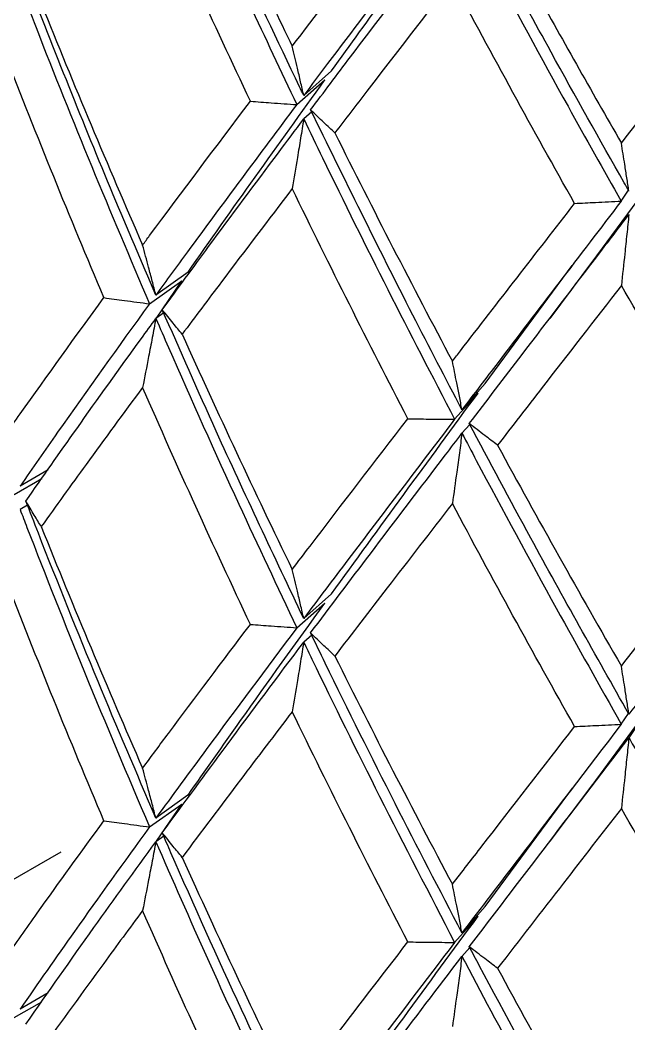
# Model space of a CAD drawing. Extents: x 0 to 8.27, y -9.61 to 0.
# Drawn here: x 1.6071 to 1.6493, y -2.5019 to -2.4323 of the extents above; entities that cross this region are included whole.
import ezdxf

# ---------------------------------------------------------------- set-up
doc = ezdxf.new("R2010")
doc.units = 0
doc.header["$LTSCALE"] = 0.5
doc.header["$MEASUREMENT"] = 0
doc.layers.add('Housing', color=150, linetype='CONTINUOUS')
doc.layers.add('Mounting', color=4, linetype='CONTINUOUS')

msp = doc.modelspace()

# ---------------------------------------------------------------- linework, layer by layer
at = {"layer": 'Housing', "transparency": 16777216}
msp.add_line((0.818781, -2.946712), (1.609965, -2.489971), dxfattribs=at)
at = {"layer": 'Mounting', "linetype": 'Continuous', "lineweight": 25, "transparency": 16777216}
for p, q in [((1.628713, -2.435797), (1.626786, -2.437511)), ((1.626308, -2.438148), (1.62825, -2.436439)), ((1.627339, -2.438653), (1.626786, -2.439144)), ((1.650599, -2.443869), (1.646764, -2.449076)), ((1.648799, -2.444841), (1.649304, -2.444093)), ((1.639363, -2.457491), (1.645392, -2.449306)), ((1.646817, -2.449002), (1.64384, -2.452972)), ((1.618765, -2.449766), (1.616536, -2.451355)), ((1.616093, -2.451963), (1.618335, -2.45038)), ((1.616576, -2.452959), (1.618332, -2.450382)), ((1.617081, -2.452599), (1.616536, -2.452988)), ((1.639365, -2.457489), (1.637757, -2.45931)), ((1.63725, -2.459977), (1.638873, -2.458159)), ((1.638297, -2.460332), (1.637757, -2.460943)), ((1.609074, -2.463476), (1.607121, -2.464603)), ((1.606719, -2.465186), (1.608637, -2.464089)), ((1.607639, -2.465937), (1.607121, -2.466236)), ((1.628713, -2.472083), (1.626786, -2.473796)), ((1.626308, -2.474433), (1.628249, -2.472725)), ((1.627338, -2.474938), (1.626786, -2.475429)), ((1.650599, -2.480155), (1.646755, -2.485373)), ((1.650599, -2.480154), (1.649331, -2.482061)), ((1.648799, -2.481126), (1.649304, -2.480377)), ((1.639363, -2.493777), (1.645421, -2.485551)), ((1.646804, -2.485304), (1.643848, -2.489247)), ((1.618762, -2.486053), (1.616536, -2.48764)), ((1.616094, -2.488249), (1.618333, -2.486668)), ((1.616576, -2.489245), (1.618332, -2.486668)), ((1.617081, -2.488885), (1.616536, -2.489273)), ((1.639364, -2.493776), (1.637757, -2.495596)), ((1.63725, -2.496262), (1.638871, -2.494447)), ((1.638297, -2.496618), (1.637757, -2.497229)), ((1.606719, -2.501472), (1.608637, -2.500375)), ((1.609073, -2.499762), (1.607121, -2.500889))]:
    msp.add_line(p, q, dxfattribs=at)
for points, knots in [([(1.618113, -2.420312), (1.619731, -2.423936), (1.622406, -2.429927), (1.625203, -2.43582), (1.626308, -2.438148)], [0, 0, 0, 0, 0.604935, 1, 1, 1, 1]), ([(1.626786, -2.437511), (1.62669, -2.437311), (1.62506, -2.433916), (1.622439, -2.428341), (1.619996, -2.4229), (1.619015, -2.420715)], [0, 0, 0, 0, 0.036023, 0.61285, 1, 1, 1, 1]), ([(1.625989, -2.4341), (1.62761, -2.431974), (1.629257, -2.429824), (1.631193, -2.427306), (1.631458, -2.426962), (1.631723, -2.426617)], [0.0012089637, 0.0012089637, 0.0012089637, 0.0012089637, 0.0015030743, 0.0015030743, 0.0015495728, 0.0015495728, 0.0015495728, 0.0015495728]), ([(1.634964, -2.426695), (1.634491, -2.427316), (1.63402, -2.427936), (1.631823, -2.430831), (1.63012, -2.433081), (1.627888, -2.436044), (1.627336, -2.436779), (1.626786, -2.437511)], [0.0011727308, 0.0011727308, 0.0011727308, 0.0011727308, 0.0012554622, 0.0012554622, 0.0015600364, 0.0015600364, 0.0016610735, 0.0016610735, 0.0016610735, 0.0016610735]), ([(1.627265, -2.438506), (1.628178, -2.437291), (1.629099, -2.436069), (1.631717, -2.432603), (1.633432, -2.430343), (1.635435, -2.427709), (1.635702, -2.427358), (1.635969, -2.427006)], [0.005047594, 0.005047594, 0.005047594, 0.005047594, 0.0052149267, 0.0052149267, 0.0055195009, 0.0055195009, 0.0055662229, 0.0055662229, 0.0055662229, 0.0055662229]), ([(1.639561, -2.428063), (1.6414, -2.431477), (1.644441, -2.437122), (1.647565, -2.442655), (1.648799, -2.444841)], [0, 0, 0, 0, 0.604935, 1, 1, 1, 1]), ([(1.649331, -2.444143), (1.649225, -2.443955), (1.64741, -2.440769), (1.644474, -2.435531), (1.641702, -2.430407), (1.640588, -2.428349)], [0, 0, 0, 0, 0.036023, 0.61285, 1, 1, 1, 1]), ([(1.616536, -2.451355), (1.615542, -2.449041), (1.612427, -2.441785), (1.609511, -2.434399), (1.607525, -2.429367)], [0, 0, 0, 0, 0.318849, 1, 1, 1, 1]), ([(1.607121, -2.429951), (1.607488, -2.430902), (1.609106, -2.435089), (1.612053, -2.442457), (1.614748, -2.448797), (1.616094, -2.451963)], [0, 0, 0, 0, 0.128248, 0.564575, 1, 1, 1, 1]), ([(1.637093, -2.42953), (1.636867, -2.429822), (1.636641, -2.430115), (1.634641, -2.432702), (1.632889, -2.434973), (1.630417, -2.438188), (1.629677, -2.439151), (1.628943, -2.440109)], [0.0050838923, 0.0050838923, 0.0050838923, 0.0050838923, 0.0051226064, 0.0051226064, 0.0054271806, 0.0054271806, 0.005558215, 0.005558215, 0.005558215, 0.005558215]), ([(1.648807, -2.440812), (1.650611, -2.438478), (1.652434, -2.436117), (1.654562, -2.433353), (1.654853, -2.432975), (1.655144, -2.432597)], [0.0012089637, 0.0012089637, 0.0012089637, 0.0012089637, 0.0015030743, 0.0015030743, 0.0015495728, 0.0015495728, 0.0015495728, 0.0015495728]), ([(1.626786, -2.437511), (1.626714, -2.437194), (1.626641, -2.436878), (1.626568, -2.436563), (1.626496, -2.436247), (1.626422, -2.435932), (1.626349, -2.435618), (1.62623, -2.43511), (1.62611, -2.434604), (1.625989, -2.4341)], [0, 0, 0, 0, 0.0000369245, 0.0000369245, 0.0000369245, 0.000073849, 0.000073849, 0.000073849, 0.0001334278, 0.0001334278, 0.0001334278, 0.0001334278]), ([(1.615615, -2.447892), (1.615778, -2.447672), (1.61594, -2.447452), (1.618368, -2.444175), (1.620699, -2.441071), (1.623089, -2.437915)], [0.001726681, 0.001726681, 0.001726681, 0.001726681, 0.0017585128, 0.0017585128, 0.0022010166, 0.0022010166, 0.0022010166, 0.0022010166]), ([(1.626308, -2.438148), (1.62371, -2.441611), (1.621181, -2.445013), (1.617988, -2.449363), (1.617259, -2.450361), (1.616536, -2.451355)], [0.0016903754, 0.0016903754, 0.0016903754, 0.0016903754, 0.0021691848, 0.0021691848, 0.0023126924, 0.0023126924, 0.0023126924, 0.0023126924]), ([(1.623089, -2.437915), (1.62357, -2.437951), (1.624051, -2.437987), (1.624531, -2.438021), (1.624827, -2.438043), (1.625123, -2.438064), (1.625419, -2.438085), (1.625716, -2.438106), (1.626012, -2.438127), (1.626308, -2.438148)], [0, 0, 0, 0, 0.00003692454, 0.00003692454, 0.00003692454, 0.00005965757, 0.00005965757, 0.00005965757, 0.00008239079, 0.00008239079, 0.00008239079, 0.00008239079]), ([(1.61698, -2.452378), (1.618037, -2.450928), (1.619108, -2.449468), (1.621779, -2.445848), (1.623393, -2.443676), (1.625614, -2.440706), (1.626198, -2.439927), (1.626786, -2.439144)], [0.0043973595, 0.0043973595, 0.0043973595, 0.0043973595, 0.0046057783, 0.0046057783, 0.0049103525, 0.0049103525, 0.0050182939, 0.0050182939, 0.0050182939, 0.0050182939]), ([(1.626786, -2.439144), (1.626714, -2.439589), (1.626641, -2.440034), (1.626568, -2.440479), (1.626496, -2.440924), (1.626422, -2.441369), (1.626349, -2.441814), (1.62623, -2.442533), (1.62611, -2.443252), (1.625989, -2.443972)], [0, 0, 0, 0, 0.0000369245, 0.0000369245, 0.0000369245, 0.000073849, 0.000073849, 0.000073849, 0.0001334209, 0.0001334209, 0.0001334209, 0.0001334209]), ([(1.626786, -2.439144), (1.627221, -2.440046), (1.629136, -2.444019), (1.632593, -2.450998), (1.635698, -2.456986), (1.63725, -2.459977)], [0, 0, 0, 0, 0.128248, 0.564575, 1, 1, 1, 1]), ([(1.628943, -2.440109), (1.62869, -2.43987), (1.628438, -2.439631), (1.628187, -2.439392), (1.628033, -2.439245), (1.627878, -2.439097), (1.627725, -2.43895), (1.627571, -2.438802), (1.627418, -2.438654), (1.627265, -2.438506)], [0, 0, 0, 0, 0.00003692454, 0.00003692454, 0.00003692454, 0.00005965757, 0.00005965757, 0.00005965757, 0.00008239079, 0.00008239079, 0.00008239079, 0.00008239079]), ([(1.637757, -2.45931), (1.636616, -2.457127), (1.633035, -2.450277), (1.629603, -2.443275), (1.627265, -2.438506)], [0, 0, 0, 0, 0.318849, 1, 1, 1, 1]), ([(1.649331, -2.444143), (1.649284, -2.443833), (1.649236, -2.443525), (1.649188, -2.443216), (1.649141, -2.442908), (1.649092, -2.4426), (1.649044, -2.442293), (1.648966, -2.441798), (1.648887, -2.441304), (1.648807, -2.440812)], [0, 0, 0, 0, 0.0000369245, 0.0000369245, 0.0000369245, 0.000073849, 0.000073849, 0.000073849, 0.0001334278, 0.0001334278, 0.0001334278, 0.0001334278]), ([(1.625989, -2.443972), (1.62433, -2.446148), (1.622695, -2.448303), (1.620168, -2.451656), (1.619259, -2.452868), (1.618359, -2.454073)], [0.0044336078, 0.0044336078, 0.0044336078, 0.0044336078, 0.0047346355, 0.0047346355, 0.004906806, 0.004906806, 0.004906806, 0.004906806]), ([(1.637093, -2.455943), (1.637279, -2.455703), (1.637466, -2.455462), (1.640245, -2.451869), (1.642885, -2.448463), (1.645567, -2.444999)], [0.001726681, 0.001726681, 0.001726681, 0.001726681, 0.0017585128, 0.0017585128, 0.0022010166, 0.0022010166, 0.0022010166, 0.0022010166]), ([(1.648799, -2.444841), (1.645904, -2.448637), (1.643055, -2.452366), (1.63942, -2.45713), (1.638586, -2.458223), (1.637757, -2.45931)], [0.0016903754, 0.0016903754, 0.0016903754, 0.0016903754, 0.0021691848, 0.0021691848, 0.0023126924, 0.0023126924, 0.0023126924, 0.0023126924]), ([(1.645567, -2.444999), (1.64605, -2.444977), (1.646533, -2.444954), (1.647016, -2.44493), (1.647313, -2.444916), (1.647611, -2.444901), (1.647908, -2.444886), (1.648205, -2.444871), (1.648502, -2.444856), (1.648799, -2.444841)], [0, 0, 0, 0, 0.00003692454, 0.00003692454, 0.00003692454, 0.00005965757, 0.00005965757, 0.00005965757, 0.00008239079, 0.00008239079, 0.00008239079, 0.00008239079]), ([(1.638266, -2.460276), (1.639476, -2.458689), (1.640696, -2.45709), (1.643724, -2.453123), (1.645542, -2.450743), (1.648025, -2.447488), (1.648677, -2.446634), (1.649331, -2.445776)], [0.0043973595, 0.0043973595, 0.0043973595, 0.0043973595, 0.0046057783, 0.0046057783, 0.0049103525, 0.0049103525, 0.0050182939, 0.0050182939, 0.0050182939, 0.0050182939]), ([(1.649331, -2.445776), (1.649284, -2.446228), (1.649236, -2.44668), (1.649188, -2.447132), (1.649141, -2.447585), (1.649092, -2.448037), (1.649044, -2.44849), (1.648966, -2.449221), (1.648887, -2.449952), (1.648807, -2.450684)], [0, 0, 0, 0, 0.0000369245, 0.0000369245, 0.0000369245, 0.000073849, 0.000073849, 0.000073849, 0.0001334209, 0.0001334209, 0.0001334209, 0.0001334209]), ([(1.616536, -2.451355), (1.616453, -2.451033), (1.616369, -2.450712), (1.616285, -2.450392), (1.616201, -2.450072), (1.616116, -2.449752), (1.616031, -2.449433), (1.615894, -2.448918), (1.615755, -2.448404), (1.615615, -2.447892)], [0, 0, 0, 0, 0.0000369245, 0.0000369245, 0.0000369245, 0.000073849, 0.000073849, 0.000073849, 0.0001334187, 0.0001334187, 0.0001334187, 0.0001334187]), ([(1.648807, -2.450684), (1.64696, -2.453072), (1.645128, -2.455438), (1.642279, -2.459117), (1.641248, -2.460447), (1.640225, -2.461768)], [0.0044336078, 0.0044336078, 0.0044336078, 0.0044336078, 0.0047346355, 0.0047346355, 0.004906806, 0.004906806, 0.004906806, 0.004906806]), ([(1.606087, -2.461081), (1.606432, -2.460589), (1.60678, -2.460096), (1.609008, -2.456948), (1.610944, -2.454261), (1.612935, -2.451537)], [0.0023783817, 0.0023783817, 0.0023783817, 0.0023783817, 0.0024528513, 0.0024528513, 0.0028528027, 0.0028528027, 0.0028528027, 0.0028528027]), ([(1.612935, -2.451537), (1.613406, -2.451602), (1.613878, -2.451667), (1.614349, -2.451731), (1.61464, -2.45177), (1.61493, -2.451809), (1.615221, -2.451848), (1.615512, -2.451886), (1.615803, -2.451925), (1.616094, -2.451963)], [0, 0, 0, 0, 0.00003692454, 0.00003692454, 0.00003692454, 0.0000596587, 0.0000596587, 0.0000596587, 0.00008239304, 0.00008239304, 0.00008239304, 0.00008239304]), ([(1.616093, -2.451963), (1.613905, -2.454977), (1.611778, -2.457947), (1.608841, -2.462126), (1.607975, -2.463368), (1.607121, -2.464603)], [0.0023420371, 0.0023420371, 0.0023420371, 0.0023420371, 0.0027783332, 0.0027783332, 0.002964366, 0.002964366, 0.002964366, 0.002964366]), ([(1.618359, -2.454073), (1.61815, -2.45382), (1.617943, -2.453567), (1.617737, -2.453314), (1.61761, -2.453158), (1.617484, -2.453002), (1.617357, -2.452846), (1.617231, -2.45269), (1.617106, -2.452534), (1.61698, -2.452378)], [0, 0, 0, 0, 0.00003692454, 0.00003692454, 0.00003692454, 0.00005965864, 0.00005965864, 0.00005965864, 0.00008239294, 0.00008239294, 0.00008239294, 0.00008239294]), ([(1.626786, -2.473796), (1.624742, -2.469482), (1.621391, -2.462408), (1.618218, -2.455193), (1.61698, -2.452378)], [0, 0, 0, 0, 0.609847, 1, 1, 1, 1]), ([(1.607525, -2.465652), (1.608677, -2.46399), (1.609852, -2.462314), (1.612509, -2.458564), (1.614003, -2.456481), (1.615862, -2.453915), (1.616198, -2.453452), (1.616536, -2.452988)], [0.0037471769, 0.0037471769, 0.0037471769, 0.0037471769, 0.0039966299, 0.0039966299, 0.0043012041, 0.0043012041, 0.0043680977, 0.0043680977, 0.0043680977, 0.0043680977]), ([(1.616536, -2.452988), (1.616453, -2.453428), (1.616369, -2.453868), (1.616285, -2.454308), (1.616201, -2.454748), (1.616116, -2.455189), (1.616031, -2.455629), (1.615894, -2.45634), (1.615755, -2.457052), (1.615615, -2.457763)], [0, 0, 0, 0, 0.0000369245, 0.0000369245, 0.0000369245, 0.000073849, 0.000073849, 0.000073849, 0.000133419, 0.000133419, 0.000133419, 0.000133419]), ([(1.616536, -2.452988), (1.616825, -2.453654), (1.618703, -2.457976), (1.621922, -2.465159), (1.62496, -2.471584), (1.626308, -2.474433)], [0, 0, 0, 0, 0.092052, 0.597404, 1, 1, 1, 1]), ([(1.637757, -2.45931), (1.637697, -2.458998), (1.637637, -2.458686), (1.637576, -2.458374), (1.637516, -2.458062), (1.637455, -2.457752), (1.637393, -2.457441), (1.637294, -2.45694), (1.637194, -2.456441), (1.637093, -2.455943)], [0, 0, 0, 0, 0.0000369245, 0.0000369245, 0.0000369245, 0.000073849, 0.000073849, 0.000073849, 0.0001334187, 0.0001334187, 0.0001334187, 0.0001334187]), ([(1.615615, -2.457763), (1.614286, -2.459561), (1.61298, -2.461342), (1.610645, -2.464556), (1.609609, -2.465993), (1.608589, -2.467421)], [0.0037834125, 0.0037834125, 0.0037834125, 0.0037834125, 0.0040434971, 0.0040434971, 0.0042567145, 0.0042567145, 0.0042567145, 0.0042567145]), ([(1.625989, -2.470385), (1.626399, -2.469847), (1.62681, -2.469308), (1.629442, -2.465865), (1.631704, -2.462924), (1.634007, -2.459939)], [0.0023783817, 0.0023783817, 0.0023783817, 0.0023783817, 0.0024528513, 0.0024528513, 0.0028528027, 0.0028528027, 0.0028528027, 0.0028528027]), ([(1.63725, -2.459977), (1.634736, -2.463276), (1.632269, -2.466524), (1.62882, -2.471091), (1.627798, -2.472448), (1.626786, -2.473796)], [0.0023420371, 0.0023420371, 0.0023420371, 0.0023420371, 0.0027783332, 0.0027783332, 0.002964366, 0.002964366, 0.002964366, 0.002964366]), ([(1.634007, -2.459939), (1.634491, -2.459946), (1.634975, -2.459953), (1.63546, -2.459958), (1.635758, -2.459962), (1.636057, -2.459965), (1.636355, -2.459968), (1.636653, -2.459971), (1.636951, -2.459974), (1.63725, -2.459977)], [0, 0, 0, 0, 0.00003692454, 0.00003692454, 0.00003692454, 0.0000596587, 0.0000596587, 0.0000596587, 0.00008239304, 0.00008239304, 0.00008239304, 0.00008239304]), ([(1.640225, -2.461768), (1.639931, -2.461546), (1.639637, -2.461324), (1.639344, -2.461101), (1.639164, -2.460964), (1.638984, -2.460826), (1.638804, -2.460689), (1.638625, -2.460551), (1.638445, -2.460414), (1.638266, -2.460276)], [0, 0, 0, 0, 0.00003692454, 0.00003692454, 0.00003692454, 0.00005965864, 0.00005965864, 0.00005965864, 0.00008239294, 0.00008239294, 0.00008239294, 0.00008239294]), ([(1.649331, -2.480428), (1.647047, -2.476376), (1.643302, -2.469733), (1.63968, -2.46293), (1.638266, -2.460276)], [0, 0, 0, 0, 0.6098473, 1, 1, 1, 1]), ([(1.627265, -2.474791), (1.628629, -2.472976), (1.63001, -2.471146), (1.633114, -2.467046), (1.634845, -2.464768), (1.636984, -2.461959), (1.63737, -2.461452), (1.637757, -2.460943)], [0.0037471769, 0.0037471769, 0.0037471769, 0.0037471769, 0.0039966299, 0.0039966299, 0.0043012041, 0.0043012041, 0.0043680977, 0.0043680977, 0.0043680977, 0.0043680977]), ([(1.637757, -2.460943), (1.637697, -2.461392), (1.637637, -2.461841), (1.637576, -2.46229), (1.637516, -2.462739), (1.637455, -2.463188), (1.637393, -2.463638), (1.637294, -2.464363), (1.637194, -2.465089), (1.637093, -2.465815)], [0, 0, 0, 0, 0.0000369245, 0.0000369245, 0.0000369245, 0.000073849, 0.000073849, 0.000073849, 0.000133419, 0.000133419, 0.000133419, 0.000133419]), ([(1.637757, -2.460943), (1.638089, -2.461572), (1.64024, -2.46565), (1.643895, -2.472416), (1.647293, -2.47845), (1.648799, -2.481126)], [0, 0, 0, 0, 0.092052, 0.597404, 1, 1, 1, 1]), ([(1.66083, -2.465276), (1.658102, -2.468893), (1.6554, -2.472455), (1.651591, -2.477462), (1.650458, -2.47895), (1.649331, -2.480428)], [0.0023420371, 0.0023420371, 0.0023420371, 0.0023420371, 0.0027783332, 0.0027783332, 0.002964366, 0.002964366, 0.002964366, 0.002964366]), ([(1.607121, -2.466236), (1.60728, -2.46665), (1.608738, -2.470434), (1.611665, -2.477814), (1.61458, -2.484684), (1.616094, -2.488249)], [0, 0, 0, 0, 0.055793, 0.509939, 1, 1, 1, 1]), ([(1.608589, -2.467421), (1.608428, -2.467157), (1.608268, -2.466893), (1.608108, -2.466629), (1.60801, -2.466467), (1.607913, -2.466304), (1.607816, -2.466141), (1.607718, -2.465978), (1.607622, -2.465815), (1.607525, -2.465652)], [0, 0, 0, 0, 0.00003692454, 0.00003692454, 0.00003692454, 0.00005965821, 0.00005965821, 0.00005965821, 0.00008239206, 0.00008239206, 0.00008239206, 0.00008239206]), ([(1.616536, -2.48764), (1.615188, -2.484485), (1.612394, -2.477946), (1.609439, -2.470582), (1.607812, -2.466391), (1.607525, -2.465652)], [0, 0, 0, 0, 0.434282, 0.900285, 1, 1, 1, 1]), ([(1.637093, -2.465815), (1.635569, -2.467786), (1.634062, -2.469738), (1.63135, -2.473258), (1.63014, -2.474832), (1.628943, -2.476394)], [0.0037834125, 0.0037834125, 0.0037834125, 0.0037834125, 0.0040434971, 0.0040434971, 0.0042567145, 0.0042567145, 0.0042567145, 0.0042567145]), ([(1.648807, -2.477097), (1.649263, -2.476506), (1.649721, -2.475915), (1.652641, -2.472135), (1.65513, -2.468905), (1.657644, -2.465628)], [0.0023783817, 0.0023783817, 0.0023783817, 0.0023783817, 0.0024528513, 0.0024528513, 0.0028528027, 0.0028528027, 0.0028528027, 0.0028528027]), ([(1.626786, -2.473796), (1.626714, -2.473479), (1.626641, -2.473163), (1.626568, -2.472848), (1.626496, -2.472532), (1.626422, -2.472217), (1.626349, -2.471903), (1.62623, -2.471395), (1.62611, -2.470889), (1.625989, -2.470385)], [0, 0, 0, 0, 0.0000369245, 0.0000369245, 0.0000369245, 0.000073849, 0.000073849, 0.000073849, 0.0001334231, 0.0001334231, 0.0001334231, 0.0001334231]), ([(1.618763, -2.486053), (1.619959, -2.484342), (1.621175, -2.482617), (1.624313, -2.478194), (1.626261, -2.475477), (1.628249, -2.472725)], [0.4443802, 0.4443802, 0.4443802, 0.4443802, 0.5, 0.5, 0.5858427, 0.5858427, 0.5858427, 0.5858427]), ([(1.615615, -2.484177), (1.616208, -2.483376), (1.616804, -2.482572), (1.619261, -2.479272), (1.621157, -2.476751), (1.623089, -2.4742)], [0.0030299622, 0.0030299622, 0.0030299622, 0.0030299622, 0.0031457499, 0.0031457499, 0.0035032692, 0.0035032692, 0.0035032692, 0.0035032692]), ([(1.626308, -2.474433), (1.624171, -2.477281), (1.622077, -2.480094), (1.618848, -2.484474), (1.617684, -2.486063), (1.616536, -2.48764)], [0.0029936688, 0.0029936688, 0.0029936688, 0.0029936688, 0.0033874815, 0.0033874815, 0.0036145821, 0.0036145821, 0.0036145821, 0.0036145821]), ([(1.623089, -2.4742), (1.62357, -2.474236), (1.62405, -2.474272), (1.624531, -2.474306), (1.624827, -2.474328), (1.625123, -2.474349), (1.625419, -2.47437), (1.625716, -2.474391), (1.626012, -2.474412), (1.626308, -2.474433)], [0, 0, 0, 0, 0.00003692454, 0.00003692454, 0.00003692454, 0.00005965804, 0.00005965804, 0.00005965804, 0.00008239173, 0.00008239173, 0.00008239173, 0.00008239173]), ([(1.628943, -2.476394), (1.62869, -2.476155), (1.628438, -2.475916), (1.628187, -2.475677), (1.628033, -2.47553), (1.627879, -2.475382), (1.627725, -2.475235), (1.627571, -2.475087), (1.627418, -2.474939), (1.627265, -2.474791)], [0, 0, 0, 0, 0.00003692454, 0.00003692454, 0.00003692454, 0.00005965821, 0.00005965821, 0.00005965821, 0.00008239206, 0.00008239206, 0.00008239206, 0.00008239206]), ([(1.637757, -2.495596), (1.636206, -2.492617), (1.632991, -2.486442), (1.629528, -2.479468), (1.627604, -2.475492), (1.627265, -2.474791)], [0, 0, 0, 0, 0.434282, 0.900285, 1, 1, 1, 1]), ([(1.61698, -2.488663), (1.618451, -2.486646), (1.61995, -2.484608), (1.623213, -2.480201), (1.624984, -2.477829), (1.626786, -2.475429)], [0.0030971747, 0.0030971747, 0.0030971747, 0.0030971747, 0.0033874815, 0.0033874815, 0.0037179253, 0.0037179253, 0.0037179253, 0.0037179253]), ([(1.626786, -2.475429), (1.626714, -2.475874), (1.626641, -2.476319), (1.626568, -2.476764), (1.626496, -2.477209), (1.626422, -2.477654), (1.626349, -2.478099), (1.62623, -2.478818), (1.62611, -2.479537), (1.625989, -2.480257)], [0, 0, 0, 0, 0.0000369245, 0.0000369245, 0.0000369245, 0.000073849, 0.000073849, 0.000073849, 0.0001334239, 0.0001334239, 0.0001334239, 0.0001334239]), ([(1.626786, -2.475429), (1.626975, -2.475822), (1.628702, -2.479412), (1.632143, -2.486406), (1.635505, -2.492895), (1.63725, -2.496262)], [0, 0, 0, 0, 0.055793, 0.509939, 1, 1, 1, 1]), ([(1.649331, -2.480428), (1.649284, -2.480118), (1.649236, -2.479809), (1.649188, -2.479501), (1.649141, -2.479193), (1.649092, -2.478885), (1.649044, -2.478578), (1.648966, -2.478083), (1.648887, -2.477589), (1.648807, -2.477097)], [0, 0, 0, 0, 0.0000369245, 0.0000369245, 0.0000369245, 0.000073849, 0.000073849, 0.000073849, 0.0001334231, 0.0001334231, 0.0001334231, 0.0001334231]), ([(1.625989, -2.480257), (1.62478, -2.481843), (1.623584, -2.483417), (1.621034, -2.486789), (1.619686, -2.488582), (1.618359, -2.490359)], [0.0031334512, 0.0031334512, 0.0031334512, 0.0031334512, 0.0033525688, 0.0033525688, 0.0036065991, 0.0036065991, 0.0036065991, 0.0036065991]), ([(1.637093, -2.492229), (1.637772, -2.491351), (1.638454, -2.490469), (1.641256, -2.48685), (1.643399, -2.484084), (1.645567, -2.481284)], [0.0030299622, 0.0030299622, 0.0030299622, 0.0030299622, 0.0031457499, 0.0031457499, 0.0035032692, 0.0035032692, 0.0035032692, 0.0035032692]), ([(1.648799, -2.481126), (1.646418, -2.484249), (1.644063, -2.487331), (1.640401, -2.492129), (1.639073, -2.493869), (1.637757, -2.495596)], [0.0029936688, 0.0029936688, 0.0029936688, 0.0029936688, 0.0033874815, 0.0033874815, 0.0036145821, 0.0036145821, 0.0036145821, 0.0036145821]), ([(1.645567, -2.481284), (1.64605, -2.481262), (1.646533, -2.481239), (1.647016, -2.481215), (1.647313, -2.481201), (1.647611, -2.481186), (1.647908, -2.481171), (1.648205, -2.481156), (1.648502, -2.481141), (1.648799, -2.481126)], [0, 0, 0, 0, 0.00003692454, 0.00003692454, 0.00003692454, 0.00005965804, 0.00005965804, 0.00005965804, 0.00008239173, 0.00008239173, 0.00008239173, 0.00008239173]), ([(1.638266, -2.496561), (1.63995, -2.494353), (1.641654, -2.49212), (1.64534, -2.487292), (1.647326, -2.484691), (1.649331, -2.482061)], [0.0030971747, 0.0030971747, 0.0030971747, 0.0030971747, 0.0033874815, 0.0033874815, 0.0037179253, 0.0037179253, 0.0037179253, 0.0037179253]), ([(1.649331, -2.482061), (1.649284, -2.482513), (1.649236, -2.482965), (1.649188, -2.483417), (1.649141, -2.48387), (1.649092, -2.484322), (1.649044, -2.484775), (1.648966, -2.485506), (1.648887, -2.486237), (1.648807, -2.486969)], [0, 0, 0, 0, 0.0000369245, 0.0000369245, 0.0000369245, 0.000073849, 0.000073849, 0.000073849, 0.0001334239, 0.0001334239, 0.0001334239, 0.0001334239]), ([(1.649331, -2.482061), (1.649542, -2.482429), (1.651464, -2.485798), (1.655269, -2.492353), (1.65893, -2.498415), (1.66083, -2.501561)], [0, 0, 0, 0, 0.055793, 0.509939, 1, 1, 1, 1]), ([(1.616536, -2.48764), (1.616453, -2.487319), (1.616369, -2.486998), (1.616285, -2.486678), (1.616201, -2.486357), (1.616116, -2.486037), (1.616031, -2.485718), (1.615894, -2.485203), (1.615755, -2.484689), (1.615615, -2.484177)], [0, 0, 0, 0, 0.0000369245, 0.0000369245, 0.0000369245, 0.000073849, 0.000073849, 0.000073849, 0.0001334237, 0.0001334237, 0.0001334237, 0.0001334237]), ([(1.648807, -2.486969), (1.647461, -2.48871), (1.646124, -2.490437), (1.643258, -2.494138), (1.641734, -2.496106), (1.640225, -2.498054)], [0.0031334512, 0.0031334512, 0.0031334512, 0.0031334512, 0.0033525688, 0.0033525688, 0.0036065991, 0.0036065991, 0.0036065991, 0.0036065991]), ([(1.606087, -2.497367), (1.606815, -2.49633), (1.607553, -2.495289), (1.609808, -2.492125), (1.611354, -2.489986), (1.612935, -2.487823)], [0.0036800591, 0.0036800591, 0.0036800591, 0.0036800591, 0.0038367404, 0.0038367404, 0.0041533113, 0.0041533113, 0.0041533113, 0.0041533113]), ([(1.612935, -2.487823), (1.613406, -2.487888), (1.613878, -2.487952), (1.614349, -2.488016), (1.61464, -2.488056), (1.614931, -2.488095), (1.615221, -2.488133), (1.615512, -2.488172), (1.615803, -2.488211), (1.616094, -2.488249)], [0, 0, 0, 0, 0.00003692454, 0.00003692454, 0.00003692454, 0.00005965827, 0.00005965827, 0.00005965827, 0.00008239218, 0.00008239218, 0.00008239218, 0.00008239218]), ([(1.616094, -2.488249), (1.614318, -2.490694), (1.612584, -2.493109), (1.609611, -2.49731), (1.608353, -2.499107), (1.607121, -2.500889)], [0.0036438274, 0.0036438274, 0.0036438274, 0.0036438274, 0.0039966299, 0.0039966299, 0.0042647011, 0.0042647011, 0.0042647011, 0.0042647011]), ([(1.607525, -2.501938), (1.609057, -2.499728), (1.610629, -2.497494), (1.613643, -2.493268), (1.615075, -2.491281), (1.616536, -2.489273)], [0.002445703, 0.002445703, 0.002445703, 0.002445703, 0.0027783332, 0.0027783332, 0.0030678851, 0.0030678851, 0.0030678851, 0.0030678851]), ([(1.616536, -2.489273), (1.616453, -2.489713), (1.616369, -2.490153), (1.616285, -2.490594), (1.616201, -2.491034), (1.616116, -2.491475), (1.616031, -2.491915), (1.615894, -2.492626), (1.615755, -2.493337), (1.615615, -2.494049)], [0, 0, 0, 0, 0.0000369245, 0.0000369245, 0.0000369245, 0.000073849, 0.000073849, 0.000073849, 0.0001334237, 0.0001334237, 0.0001334237, 0.0001334237]), ([(1.616536, -2.489273), (1.616598, -2.489416), (1.619033, -2.495036), (1.622265, -2.502211), (1.625557, -2.509138), (1.626308, -2.510719)], [0, 0, 0, 0, 0.019676, 0.776354, 1, 1, 1, 1]), ([(1.618359, -2.490359), (1.61815, -2.490106), (1.617943, -2.489853), (1.617737, -2.4896), (1.61761, -2.489444), (1.617484, -2.489288), (1.617357, -2.489132), (1.617231, -2.488976), (1.617106, -2.48882), (1.61698, -2.488663)], [0, 0, 0, 0, 0.00003692454, 0.00003692454, 0.00003692454, 0.00005965806, 0.00005965806, 0.00005965806, 0.00008239177, 0.00008239177, 0.00008239177, 0.00008239177]), ([(1.626786, -2.510082), (1.625339, -2.507036), (1.622197, -2.500417), (1.618975, -2.493237), (1.617181, -2.489123), (1.61698, -2.488663)], [0, 0, 0, 0, 0.4308903, 0.9363996, 1, 1, 1, 1]), ([(1.637757, -2.495596), (1.637697, -2.495283), (1.637637, -2.494971), (1.637576, -2.49466), (1.637516, -2.494348), (1.637455, -2.494037), (1.637393, -2.493727), (1.637294, -2.493226), (1.637194, -2.492727), (1.637093, -2.492229)], [0, 0, 0, 0, 0.0000369245, 0.0000369245, 0.0000369245, 0.000073849, 0.000073849, 0.000073849, 0.0001334237, 0.0001334237, 0.0001334237, 0.0001334237]), ([(1.615615, -2.494049), (1.614707, -2.495278), (1.613809, -2.496499), (1.611447, -2.499731), (1.610002, -2.501729), (1.608589, -2.503707)], [0.0024820493, 0.0024820493, 0.0024820493, 0.0024820493, 0.0026600835, 0.0026600835, 0.0029563674, 0.0029563674, 0.0029563674, 0.0029563674]), ([(1.625989, -2.506671), (1.626853, -2.505538), (1.627724, -2.504398), (1.630376, -2.500937), (1.632178, -2.498595), (1.634007, -2.496225)], [0.0036800591, 0.0036800591, 0.0036800591, 0.0036800591, 0.0038367404, 0.0038367404, 0.0041533113, 0.0041533113, 0.0041533113, 0.0041533113]), ([(1.634007, -2.496225), (1.634491, -2.496232), (1.634976, -2.496238), (1.63546, -2.496244), (1.635758, -2.496248), (1.636057, -2.496251), (1.636355, -2.496254), (1.636653, -2.496257), (1.636951, -2.49626), (1.63725, -2.496262)], [0, 0, 0, 0, 0.00003692454, 0.00003692454, 0.00003692454, 0.00005965827, 0.00005965827, 0.00005965827, 0.00008239218, 0.00008239218, 0.00008239218, 0.00008239218]), ([(1.63725, -2.496262), (1.635211, -2.498939), (1.633203, -2.501581), (1.629728, -2.506173), (1.628246, -2.508136), (1.626786, -2.510082)], [0.0036438274, 0.0036438274, 0.0036438274, 0.0036438274, 0.0039966299, 0.0039966299, 0.0042647011, 0.0042647011, 0.0042647011, 0.0042647011]), ([(1.640225, -2.498054), (1.639931, -2.497832), (1.639637, -2.497609), (1.639344, -2.497387), (1.639164, -2.497249), (1.638984, -2.497112), (1.638804, -2.496974), (1.638625, -2.496837), (1.638445, -2.496699), (1.638266, -2.496561)], [0, 0, 0, 0, 0.00003692454, 0.00003692454, 0.00003692454, 0.00005965806, 0.00005965806, 0.00005965806, 0.00008239177, 0.00008239177, 0.00008239177, 0.00008239177]), ([(1.649331, -2.516714), (1.647716, -2.513854), (1.644206, -2.507638), (1.640549, -2.500875), (1.638496, -2.496995), (1.638266, -2.496561)], [0, 0, 0, 0, 0.43089, 0.9364, 1, 1, 1, 1]), ([(1.627265, -2.511077), (1.629078, -2.508664), (1.630923, -2.506223), (1.634429, -2.501601), (1.636083, -2.499427), (1.637757, -2.497229)], [0.002445703, 0.002445703, 0.002445703, 0.002445703, 0.0027783332, 0.0027783332, 0.0030678851, 0.0030678851, 0.0030678851, 0.0030678851]), ([(1.637757, -2.497229), (1.637697, -2.497678), (1.637637, -2.498127), (1.637576, -2.498576), (1.637516, -2.499025), (1.637455, -2.499474), (1.637393, -2.499924), (1.637294, -2.500649), (1.637194, -2.501375), (1.637093, -2.502101)], [0, 0, 0, 0, 0.0000369245, 0.0000369245, 0.0000369245, 0.000073849, 0.000073849, 0.000073849, 0.0001334237, 0.0001334237, 0.0001334237, 0.0001334237]), ([(1.637757, -2.497229), (1.637828, -2.497364), (1.64062, -2.502667), (1.644285, -2.509423), (1.647961, -2.515928), (1.648799, -2.517411)], [0, 0, 0, 0, 0.019676, 0.776354, 1, 1, 1, 1]), ([(1.66083, -2.501561), (1.658617, -2.504496), (1.656422, -2.507394), (1.652597, -2.512428), (1.650957, -2.514581), (1.649331, -2.516714)], [0.0036438274, 0.0036438274, 0.0036438274, 0.0036438274, 0.0039966299, 0.0039966299, 0.0042647011, 0.0042647011, 0.0042647011, 0.0042647011])]:
    msp.add_open_spline(points, degree=3, knots=knots, dxfattribs=at)
for points in [[(1.623089, -2.437915), (1.620528, -2.432491), (1.618034, -2.427011), (1.615615, -2.421478)], [(1.620456, -2.422393), (1.622265, -2.426324), (1.62411, -2.430227), (1.625989, -2.4341)], [(1.628713, -2.435797), (1.631296, -2.432225), (1.633944, -2.428593), (1.636651, -2.4249)], [(1.645567, -2.444999), (1.642694, -2.439905), (1.639867, -2.434748), (1.637093, -2.42953)], [(1.642602, -2.429817), (1.644646, -2.433515), (1.646716, -2.43718), (1.648807, -2.440812)], [(1.608589, -2.431136), (1.610852, -2.436772), (1.613196, -2.442358), (1.615615, -2.447892)], [(1.612935, -2.451537), (1.610573, -2.445965), (1.608288, -2.440341), (1.606087, -2.434668)], [(1.618765, -2.449766), (1.621809, -2.445413), (1.624976, -2.440973), (1.62825, -2.436439)], [(1.628943, -2.440109), (1.6316, -2.445446), (1.63432, -2.450726), (1.637093, -2.455943)], [(1.634007, -2.459939), (1.631275, -2.454676), (1.628599, -2.449353), (1.625989, -2.443972)], [(1.657644, -2.465628), (1.654662, -2.460712), (1.651713, -2.45573), (1.648807, -2.450684)], [(1.618359, -2.454073), (1.620832, -2.459566), (1.623378, -2.465004), (1.625989, -2.470385)], [(1.623089, -2.4742), (1.620528, -2.468776), (1.618034, -2.463296), (1.615615, -2.457763)], [(1.628713, -2.472083), (1.631999, -2.467538), (1.635391, -2.462899), (1.638873, -2.458159)], [(1.640225, -2.461768), (1.643038, -2.46694), (1.645901, -2.472051), (1.648807, -2.477097)], [(1.645567, -2.481284), (1.642694, -2.47619), (1.639867, -2.471033), (1.637093, -2.465815)], [(1.608589, -2.467421), (1.610852, -2.473057), (1.613196, -2.478644), (1.615615, -2.484177)], [(1.612935, -2.487823), (1.610573, -2.482251), (1.608288, -2.476626), (1.606087, -2.470953)], [(1.628943, -2.476394), (1.6316, -2.481732), (1.63432, -2.487011), (1.637093, -2.492229)], [(1.634007, -2.496225), (1.631275, -2.490961), (1.628599, -2.485638), (1.625989, -2.480257)], [(1.657644, -2.501914), (1.654662, -2.496997), (1.651713, -2.492015), (1.648807, -2.486969)], [(1.618359, -2.490359), (1.620833, -2.495851), (1.623378, -2.50129), (1.625989, -2.506671)], [(1.623089, -2.510485), (1.620528, -2.505062), (1.618035, -2.499582), (1.615616, -2.494049)], [(1.628715, -2.508367), (1.631999, -2.503824), (1.63539, -2.499186), (1.638871, -2.494447)], [(1.640225, -2.498054), (1.643038, -2.503226), (1.645901, -2.508336), (1.648807, -2.513383)]]:
    msp.add_open_spline(points, degree=3, dxfattribs=at)

doc.saveas('drawing.dxf')
